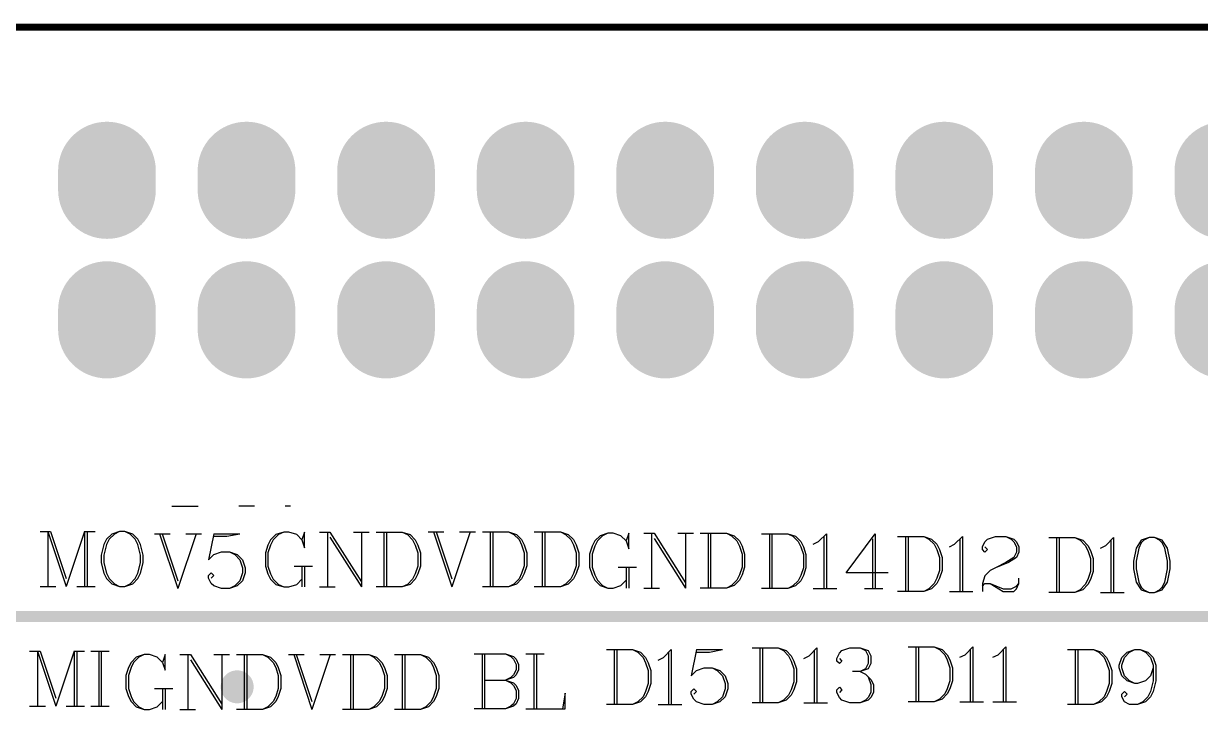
# Model space of a CAD drawing. Header units: millimetres. Extents: x 2086 to 2273, y 419 to 632.
# Drawn here: x 2224.78 to 2246.2, y 537.69 to 550.18 of the extents above; entities that cross this region are included whole.
import ezdxf

# ---------------------------------------------------------------- set-up
doc = ezdxf.new("R2010")
doc.units = ezdxf.units.MM
for name, color, linetype in [('BOTTOMOVERLAY', 54, 'Continuous'), ('KEEPOUTLAYER', 6, 'Continuous'), ('MULTILAYER', 9, 'Continuous'), ('TOPOVERLAY', 2, 'Continuous'), ('ViaHoleLayer', 16, 'Continuous')]:
    doc.layers.add(name, color=color, linetype=linetype)

# ---------------------------------------------------------------- blocks, each defined once
blk = doc.blocks.new('IDE34VR_1')
at = {"layer": 'MULTILAYER', "const_width": 1.778}
for points in [[(15.240003, 2.717), (15.240003, 2.363)], [(17.780003, 2.716997), (17.780003, 2.362998)], [(20.32, 2.717), (20.32, 2.363)], [(22.860005, 2.717), (22.860005, 2.363)], [(25.4, 2.717), (25.4, 2.363)], [(27.940003, 2.716997), (27.940003, 2.362998)], [(30.480003, 2.716997), (30.480003, 2.362998)], [(33.020003, 2.717), (33.020003, 2.363)], [(35.560005, 2.716997), (35.560005, 2.362998)], [(15.240003, 0.176997), (15.240003, -0.177002)], [(17.780003, 0.176997), (17.780003, -0.177002)], [(20.320003, 0.176997), (20.320003, -0.177002)], [(22.86, 0.177), (22.86, -0.177)], [(25.400005, 0.177), (25.400005, -0.177)], [(27.940003, 0.176997), (27.940003, -0.177002)], [(30.480003, 0.176997), (30.480003, -0.177002)], [(33.020003, 0.176997), (33.020003, -0.177002)], [(35.56, 0.177), (35.56, -0.177)]]:
    blk.add_lwpolyline(points, dxfattribs=at)
at = {"layer": 'MULTILAYER', "const_width": 0.889}
for points in [[(14.795503, 2.717, 1), (15.684503, 2.717, 1)], [(17.335503, 2.716997, 1), (18.224503, 2.716997, 1)], [(19.8755, 2.717, 1), (20.7645, 2.717, 1)], [(22.415505, 2.717, 1), (23.304505, 2.717, 1)], [(24.9555, 2.717, 1), (25.8445, 2.717, 1)], [(27.495503, 2.716997, 1), (28.384503, 2.716997, 1)], [(30.035503, 2.716997, 1), (30.924503, 2.716997, 1)], [(32.575503, 2.717, 1), (33.464503, 2.717, 1)], [(35.115505, 2.716997, 1), (36.004505, 2.716997, 1)], [(14.795503, 2.363, 1), (15.684503, 2.363, 1)], [(17.335503, 2.362998, 1), (18.224503, 2.362998, 1)], [(19.8755, 2.363, 1), (20.7645, 2.363, 1)], [(22.415505, 2.363, 1), (23.304505, 2.363, 1)], [(24.9555, 2.363, 1), (25.8445, 2.363, 1)], [(27.495503, 2.362998, 1), (28.384503, 2.362998, 1)], [(30.035503, 2.362998, 1), (30.924503, 2.362998, 1)], [(32.575503, 2.363, 1), (33.464503, 2.363, 1)], [(35.115505, 2.362998, 1), (36.004505, 2.362998, 1)], [(14.795503, 0.176997, 1), (15.684503, 0.176997, 1)], [(17.335503, 0.176997, 1), (18.224503, 0.176997, 1)], [(19.875503, 0.176997, 1), (20.764503, 0.176997, 1)], [(22.4155, 0.177, 1), (23.3045, 0.177, 1)], [(24.955505, 0.177, 1), (25.844505, 0.177, 1)], [(27.495503, 0.176997, 1), (28.384503, 0.176997, 1)], [(30.035503, 0.176997, 1), (30.924503, 0.176997, 1)], [(32.575503, 0.176997, 1), (33.464503, 0.176997, 1)], [(35.1155, 0.177, 1), (36.0045, 0.177, 1)], [(14.795503, -0.177002, 1), (15.684503, -0.177002, 1)], [(17.335503, -0.177002, 1), (18.224503, -0.177002, 1)], [(19.875503, -0.177002, 1), (20.764503, -0.177002, 1)], [(22.4155, -0.177, 1), (23.3045, -0.177, 1)], [(24.955505, -0.177, 1), (25.844505, -0.177, 1)], [(27.495503, -0.177002, 1), (28.384503, -0.177002, 1)], [(30.035503, -0.177002, 1), (30.924503, -0.177002, 1)], [(32.575503, -0.177002, 1), (33.464503, -0.177002, 1)], [(35.1155, -0.177, 1), (36.0045, -0.177, 1)]]:
    blk.add_lwpolyline(points, format="xyb", close=True, dxfattribs=at)

msp = doc.modelspace()

# ---------------------------------------------------------------- linework, layer by layer
at = {"layer": 'BOTTOMOVERLAY'}
for p, q in [((2225.0794, 540.933), (2225.2698, 540.933)), ((2225.2222, 540.933), (2225.2222, 539.9332)), ((2225.2222, 540.933), (2225.5555, 539.9332)), ((2225.2698, 540.933), (2225.5555, 540.076)), ((2225.8887, 540.933), (2225.5555, 539.9332)), ((2225.8887, 540.933), (2225.8887, 539.9332)), ((2225.8887, 540.933), (2226.0792, 540.933)), ((2225.9363, 540.933), (2225.9363, 539.9332)), ((2226.3839, 540.8853), (2226.2887, 540.7901)), ((2226.4315, 540.8853), (2226.3363, 540.7901)), ((2226.5267, 540.933), (2226.3839, 540.8853)), ((2226.5267, 540.933), (2226.4315, 540.8853)), ((2226.6219, 540.933), (2226.5267, 540.933)), ((2226.7647, 540.8853), (2226.6219, 540.933)), ((2226.7171, 540.8853), (2226.6219, 540.933)), ((2226.8123, 540.7901), (2226.7171, 540.8853)), ((2226.86, 540.7901), (2226.7647, 540.8853)), ((2227.1594, 540.893), (2227.445, 540.893)), ((2227.2546, 540.893), (2227.5879, 539.8932)), ((2227.3022, 540.893), (2227.5879, 540.036)), ((2227.9211, 540.893), (2227.5879, 539.8932)), ((2227.7307, 540.893), (2228.0163, 540.893)), ((2228.2401, 540.893), (2228.1449, 540.4169)), ((2228.2401, 540.893), (2228.7162, 540.893)), ((2228.4782, 540.8453), (2228.7162, 540.893)), ((2229.3698, 540.8753), (2229.2746, 540.7801)), ((2229.4174, 540.8753), (2229.3222, 540.7801)), ((2229.5127, 540.923), (2229.3698, 540.8753)), ((2229.5127, 540.923), (2229.4174, 540.8753)), ((2229.6079, 540.923), (2229.5127, 540.923)), ((2229.7507, 540.8753), (2229.6079, 540.923)), ((2229.8459, 540.7801), (2229.7507, 540.8753)), ((2229.8935, 540.923), (2229.8459, 540.7801)), ((2229.8935, 540.6373), (2229.8935, 540.923)), ((2230.1649, 540.923), (2230.3553, 540.923)), ((2230.3077, 540.923), (2230.3077, 539.9232)), ((2230.3553, 540.923), (2230.9266, 540.0184)), ((2230.7838, 540.923), (2231.0695, 540.923)), ((2230.9266, 540.923), (2230.9266, 539.9232)), ((2231.1932, 540.923), (2231.6693, 540.923)), ((2231.3361, 540.923), (2231.3361, 539.9232)), ((2231.3837, 540.923), (2231.3837, 539.9232)), ((2231.6693, 540.923), (2231.8122, 540.8753)), ((2231.6693, 540.923), (2231.7646, 540.8753)), ((2231.7646, 540.8753), (2231.8598, 540.7801)), ((2231.8122, 540.8753), (2231.9074, 540.7801)), ((2232.1442, 540.9274), (2232.4299, 540.9274)), ((2232.2394, 540.9274), (2232.5727, 539.9277)), ((2232.2871, 540.9274), (2232.5727, 540.0705)), ((2232.906, 540.9274), (2232.5727, 539.9277)), ((2232.7155, 540.9274), (2233.0012, 540.9274)), ((2233.1297, 540.9274), (2233.6058, 540.9274)), ((2233.2726, 540.9274), (2233.2726, 539.9277)), ((2233.3202, 540.9274), (2233.3202, 539.9277)), ((2233.6058, 540.9274), (2233.7486, 540.8798)), ((2233.6058, 540.9274), (2233.701, 540.8798)), ((2233.701, 540.8798), (2233.7963, 540.7846)), ((2233.7486, 540.8798), (2233.8439, 540.7846)), ((2234.0724, 540.9274), (2234.5485, 540.9274)), ((2234.2152, 540.9274), (2234.2152, 539.9277)), ((2234.2628, 540.9274), (2234.2628, 539.9277)), ((2234.5485, 540.9274), (2234.6913, 540.8798)), ((2234.5485, 540.9274), (2234.6437, 540.8798)), ((2234.6437, 540.8798), (2234.7389, 540.7846)), ((2234.6913, 540.8798), (2234.7865, 540.7846)), ((2235.2698, 540.8553), (2235.1746, 540.7601)), ((2235.3174, 540.8553), (2235.2222, 540.7601)), ((2235.4127, 540.903), (2235.2698, 540.8553)), ((2235.4127, 540.903), (2235.3174, 540.8553)), ((2235.5079, 540.903), (2235.4127, 540.903)), ((2235.6507, 540.8553), (2235.5079, 540.903)), ((2235.7459, 540.7601), (2235.6507, 540.8553)), ((2235.7935, 540.903), (2235.7459, 540.7601)), ((2235.7935, 540.6173), (2235.7935, 540.903)), ((2236.0649, 540.903), (2236.2553, 540.903)), ((2236.2077, 540.903), (2236.2077, 539.9032)), ((2236.2553, 540.903), (2236.8266, 539.9984)), ((2236.6838, 540.903), (2236.9695, 540.903)), ((2236.8266, 540.903), (2236.8266, 539.9032)), ((2237.0932, 540.903), (2237.5693, 540.903)), ((2237.2361, 540.903), (2237.2361, 539.9032)), ((2237.2837, 540.903), (2237.2837, 539.9032)), ((2237.5693, 540.903), (2237.7122, 540.8553)), ((2237.5693, 540.903), (2237.6646, 540.8553)), ((2237.6646, 540.8553), (2237.7598, 540.7601)), ((2237.7122, 540.8553), (2237.8074, 540.7601)), ((2238.2094, 540.893), (2238.6855, 540.893)), ((2238.3522, 540.893), (2238.3522, 539.8932)), ((2238.3998, 540.893), (2238.3998, 539.8932)), ((2238.6855, 540.893), (2238.8283, 540.8453)), ((2238.6855, 540.893), (2238.7807, 540.8453)), ((2239.2473, 540.7501), (2239.3901, 540.893)), ((2239.3901, 540.893), (2239.3901, 539.8932)), ((2239.7519, 540.1788), (2240.2756, 540.893)), ((2240.2756, 540.893), (2240.2756, 539.8932)), ((2226.241, 540.6949), (2226.1934, 540.5045)), ((2226.2887, 540.7901), (2226.241, 540.6949)), ((2226.2887, 540.6949), (2226.241, 540.5045)), ((2226.3363, 540.7901), (2226.2887, 540.6949)), ((2226.86, 540.6949), (2226.8123, 540.7901)), ((2226.9076, 540.6949), (2226.86, 540.7901)), ((2226.9076, 540.5045), (2226.86, 540.6949)), ((2226.9552, 540.5045), (2226.9076, 540.6949)), ((2228.2401, 540.8453), (2228.4782, 540.8453)), ((2229.227, 540.6849), (2229.1794, 540.5421)), ((2229.2746, 540.7801), (2229.227, 540.6849)), ((2229.2746, 540.6849), (2229.227, 540.5421)), ((2229.3222, 540.7801), (2229.2746, 540.6849)), ((2229.8459, 540.7801), (2229.8935, 540.6373)), ((2230.3553, 540.8277), (2230.9266, 539.9232)), ((2231.8598, 540.7801), (2231.9074, 540.6849)), ((2231.9074, 540.7801), (2231.955, 540.6849)), ((2231.9074, 540.6849), (2231.955, 540.5421)), ((2231.955, 540.6849), (2232.0026, 540.5421)), ((2233.7963, 540.7846), (2233.8439, 540.6894)), ((2233.8439, 540.7846), (2233.8915, 540.6894)), ((2233.8439, 540.6894), (2233.8915, 540.5466)), ((2233.8915, 540.6894), (2233.9391, 540.5466)), ((2234.7389, 540.7846), (2234.7865, 540.6894)), ((2234.7865, 540.7846), (2234.8341, 540.6894)), ((2234.7865, 540.6894), (2234.8341, 540.5466)), ((2234.8341, 540.6894), (2234.8817, 540.5466)), ((2235.127, 540.6649), (2235.0794, 540.5221)), ((2235.1746, 540.7601), (2235.127, 540.6649)), ((2235.1746, 540.6649), (2235.127, 540.5221)), ((2235.2222, 540.7601), (2235.1746, 540.6649)), ((2235.7459, 540.7601), (2235.7935, 540.6173)), ((2236.2553, 540.8077), (2236.8266, 539.9032)), ((2237.7598, 540.7601), (2237.8074, 540.6649)), ((2237.8074, 540.7601), (2237.855, 540.6649)), ((2237.8074, 540.6649), (2237.855, 540.5221)), ((2237.855, 540.6649), (2237.9026, 540.5221)), ((2238.7807, 540.8453), (2238.8759, 540.7501)), ((2238.8283, 540.8453), (2238.9235, 540.7501)), ((2238.8759, 540.7501), (2238.9235, 540.6549)), ((2238.9235, 540.7501), (2238.9711, 540.6549)), ((2238.9235, 540.6549), (2238.9711, 540.5121)), ((2238.9711, 540.6549), (2239.0187, 540.5121)), ((2239.152, 540.7025), (2239.2473, 540.7501)), ((2239.3425, 540.8453), (2239.3425, 539.8932)), ((2240.228, 540.7977), (2240.228, 539.8932)), ((2240.6862, 540.8426), (2241.1623, 540.8426)), ((2240.829, 540.8426), (2240.829, 539.8428)), ((2240.8766, 540.8426), (2240.8766, 539.8428)), ((2241.1623, 540.8426), (2241.3051, 540.7949)), ((2241.1623, 540.8426), (2241.2575, 540.7949)), ((2241.2575, 540.7949), (2241.3527, 540.6997)), ((2241.3051, 540.7949), (2241.4003, 540.6997)), ((2241.3527, 540.6997), (2241.4003, 540.6045)), ((2241.4003, 540.6997), (2241.4479, 540.6045)), ((2241.6289, 540.6521), (2241.7241, 540.6997)), ((2241.7241, 540.6997), (2241.8669, 540.8426)), ((2241.8193, 540.7949), (2241.8193, 539.8428)), ((2241.8669, 540.8426), (2241.8669, 539.8428)), ((2242.2287, 540.6521), (2242.2763, 540.7473)), ((2242.2287, 540.6045), (2242.2287, 540.6521)), ((2242.2763, 540.7473), (2242.3239, 540.7949)), ((2242.2763, 540.6521), (2242.3239, 540.6045)), ((2242.3239, 540.7949), (2242.4668, 540.8426)), ((2242.4668, 540.8426), (2242.6572, 540.8426)), ((2242.6572, 540.8426), (2242.8, 540.7949)), ((2242.6572, 540.8426), (2242.7524, 540.7949)), ((2242.7524, 540.7949), (2242.8, 540.7473)), ((2242.8, 540.7949), (2242.8476, 540.7473)), ((2242.8, 540.7473), (2242.8476, 540.6521)), ((2242.8476, 540.7473), (2242.8953, 540.6521)), ((2242.8476, 540.6521), (2242.8476, 540.5569)), ((2242.8953, 540.6521), (2242.8953, 540.5569)), ((2243.4362, 540.8226), (2243.9123, 540.8226)), ((2243.579, 540.8226), (2243.579, 539.8228)), ((2243.6266, 540.8226), (2243.6266, 539.8228)), ((2243.9123, 540.8226), (2244.0551, 540.7749)), ((2243.9123, 540.8226), (2244.0075, 540.7749)), ((2244.0075, 540.7749), (2244.1027, 540.6797)), ((2244.0551, 540.7749), (2244.1503, 540.6797)), ((2244.1027, 540.6797), (2244.1503, 540.5845)), ((2244.1503, 540.6797), (2244.1979, 540.5845)), ((2244.3789, 540.6321), (2244.4741, 540.6797)), ((2244.4741, 540.6797), (2244.6169, 540.8226)), ((2244.5693, 540.7749), (2244.5693, 539.8228)), ((2244.6169, 540.8226), (2244.6169, 539.8228)), ((2245.1216, 540.7749), (2245.0263, 540.6321)), ((2245.1216, 540.7273), (2245.0739, 540.6321)), ((2245.2644, 540.8226), (2245.1216, 540.7749)), ((2245.1692, 540.7749), (2245.1216, 540.7273)), ((2245.2644, 540.8226), (2245.1692, 540.7749)), ((2245.3596, 540.8226), (2245.2644, 540.8226)), ((2245.5024, 540.7749), (2245.3596, 540.8226)), ((2245.4548, 540.7749), (2245.3596, 540.8226)), ((2245.5024, 540.7273), (2245.4548, 540.7749)), ((2245.5976, 540.6321), (2245.5024, 540.7749)), ((2245.55, 540.6321), (2245.5024, 540.7273)), ((2226.1934, 540.5045), (2226.1934, 540.3616)), ((2226.241, 540.5045), (2226.241, 540.3616)), ((2226.9076, 540.3616), (2226.9076, 540.5045)), ((2226.9552, 540.3616), (2226.9552, 540.5045)), ((2228.1449, 540.4169), (2228.2401, 540.5121)), ((2228.2401, 540.5121), (2228.3829, 540.5597)), ((2228.3829, 540.5597), (2228.5258, 540.5597)), ((2228.5258, 540.5597), (2228.6686, 540.5121)), ((2228.5258, 540.5597), (2228.621, 540.5121)), ((2228.621, 540.5121), (2228.7162, 540.4169)), ((2228.6686, 540.5121), (2228.7638, 540.4169)), ((2229.1794, 540.5421), (2229.1794, 540.304)), ((2229.227, 540.5421), (2229.227, 540.304)), ((2231.955, 540.5421), (2231.955, 540.304)), ((2232.0026, 540.5421), (2232.0026, 540.304)), ((2233.8915, 540.5466), (2233.8915, 540.3085)), ((2233.9391, 540.5466), (2233.9391, 540.3085)), ((2234.8341, 540.5466), (2234.8341, 540.3085)), ((2234.8817, 540.5466), (2234.8817, 540.3085)), ((2235.0794, 540.5221), (2235.0794, 540.284)), ((2235.127, 540.5221), (2235.127, 540.284)), ((2237.855, 540.5221), (2237.855, 540.284)), ((2237.9026, 540.5221), (2237.9026, 540.284)), ((2238.9711, 540.5121), (2238.9711, 540.274)), ((2239.0187, 540.5121), (2239.0187, 540.274)), ((2241.4003, 540.6045), (2241.4479, 540.4617)), ((2241.4479, 540.6045), (2241.4956, 540.4617)), ((2241.4479, 540.4617), (2241.4479, 540.2236)), ((2241.4956, 540.4617), (2241.4956, 540.2236)), ((2242.2763, 540.5569), (2242.2287, 540.6045)), ((2242.3239, 540.6045), (2242.2763, 540.5569)), ((2242.8, 540.4617), (2242.6572, 540.3665)), ((2242.8476, 540.4617), (2242.7048, 540.3665)), ((2242.8476, 540.5569), (2242.8, 540.4617)), ((2242.8953, 540.5569), (2242.8476, 540.4617)), ((2244.1503, 540.5845), (2244.1979, 540.4417)), ((2244.1979, 540.5845), (2244.2456, 540.4417)), ((2244.1979, 540.4417), (2244.1979, 540.2036)), ((2244.2456, 540.4417), (2244.2456, 540.2036)), ((2245.0263, 540.6321), (2244.9787, 540.3941)), ((2245.0739, 540.6321), (2245.0263, 540.3941)), ((2245.5976, 540.3941), (2245.55, 540.6321)), ((2245.6453, 540.3941), (2245.5976, 540.6321)), ((2226.1934, 540.3616), (2226.241, 540.1712)), ((2226.241, 540.3616), (2226.2887, 540.1712)), ((2226.86, 540.1712), (2226.9076, 540.3616)), ((2226.9076, 540.1712), (2226.9552, 540.3616)), ((2228.7162, 540.4169), (2228.7638, 540.274)), ((2228.7638, 540.4169), (2228.8114, 540.274)), ((2228.7638, 540.274), (2228.7638, 540.1788)), ((2228.8114, 540.274), (2228.8114, 540.1788)), ((2229.1794, 540.304), (2229.227, 540.1612)), ((2229.227, 540.304), (2229.2746, 540.1612)), ((2229.7031, 540.304), (2230.0363, 540.304)), ((2229.8459, 540.304), (2229.8459, 539.9232)), ((2229.8935, 540.304), (2229.8935, 539.9232)), ((2231.955, 540.304), (2231.9074, 540.1612)), ((2232.0026, 540.304), (2231.955, 540.1612)), ((2233.8915, 540.3085), (2233.8439, 540.1657)), ((2233.9391, 540.3085), (2233.8915, 540.1657)), ((2234.8341, 540.3085), (2234.7865, 540.1657)), ((2234.8817, 540.3085), (2234.8341, 540.1657)), ((2235.0794, 540.284), (2235.127, 540.1412)), ((2235.127, 540.284), (2235.1746, 540.1412)), ((2235.6031, 540.284), (2235.9363, 540.284)), ((2235.7459, 540.284), (2235.7459, 539.9032)), ((2235.7935, 540.284), (2235.7935, 539.9032)), ((2237.855, 540.284), (2237.8074, 540.1412)), ((2237.9026, 540.284), (2237.855, 540.1412)), ((2238.9711, 540.274), (2238.9235, 540.1312)), ((2239.0187, 540.274), (2238.9711, 540.1312)), ((2241.4479, 540.2236), (2241.4003, 540.0808)), ((2241.4956, 540.2236), (2241.4479, 540.0808)), ((2242.3716, 540.2236), (2242.2763, 540.1284)), ((2242.4668, 540.2713), (2242.3716, 540.2236)), ((2242.7048, 540.3665), (2242.4668, 540.2713)), ((2242.6572, 540.3665), (2242.4668, 540.2713)), ((2244.9787, 540.3941), (2244.9787, 540.2513)), ((2244.9787, 540.2513), (2245.0263, 540.0132)), ((2245.0263, 540.3941), (2245.0263, 540.2513)), ((2245.0263, 540.2513), (2245.0739, 540.0132)), ((2245.55, 540.0132), (2245.5976, 540.2513)), ((2245.5976, 540.2513), (2245.5976, 540.3941)), ((2245.5976, 540.0132), (2245.6453, 540.2513)), ((2245.6453, 540.2513), (2245.6453, 540.3941)), ((2226.241, 540.1712), (2226.2887, 540.076)), ((2226.2887, 540.1712), (2226.3363, 540.076)), ((2226.2887, 540.076), (2226.3839, 539.9808)), ((2226.3363, 540.076), (2226.4315, 539.9808)), ((2226.7171, 539.9808), (2226.8123, 540.076)), ((2226.7647, 539.9808), (2226.86, 540.076)), ((2226.8123, 540.076), (2226.86, 540.1712)), ((2226.86, 540.076), (2226.9076, 540.1712)), ((2228.1449, 540.1312), (2228.1925, 540.1788)), ((2228.1449, 540.0836), (2228.1449, 540.1312)), ((2228.1925, 539.9884), (2228.1449, 540.0836)), ((2228.1925, 540.1788), (2228.2401, 540.1312)), ((2228.2401, 540.1312), (2228.1925, 540.0836)), ((2228.7162, 540.036), (2228.621, 539.9408)), ((2228.7638, 540.036), (2228.6686, 539.9408)), ((2228.7638, 540.1788), (2228.7162, 540.036)), ((2228.8114, 540.1788), (2228.7638, 540.036)), ((2229.227, 540.1612), (2229.2746, 540.066)), ((2229.2746, 540.1612), (2229.3222, 540.066)), ((2229.2746, 540.066), (2229.3698, 539.9708)), ((2229.3222, 540.066), (2229.4174, 539.9708)), ((2229.7507, 539.9708), (2229.8459, 540.066)), ((2231.8598, 540.066), (2231.7646, 539.9708)), ((2231.9074, 540.066), (2231.8122, 539.9708)), ((2231.9074, 540.1612), (2231.8598, 540.066)), ((2231.955, 540.1612), (2231.9074, 540.066)), ((2233.7963, 540.0705), (2233.701, 539.9753)), ((2233.8439, 540.0705), (2233.7486, 539.9753)), ((2233.8439, 540.1657), (2233.7963, 540.0705)), ((2233.8915, 540.1657), (2233.8439, 540.0705)), ((2234.7389, 540.0705), (2234.6437, 539.9753)), ((2234.7865, 540.0705), (2234.6913, 539.9753)), ((2234.7865, 540.1657), (2234.7389, 540.0705)), ((2234.8341, 540.1657), (2234.7865, 540.0705)), ((2235.127, 540.1412), (2235.1746, 540.046)), ((2235.1746, 540.1412), (2235.2222, 540.046)), ((2235.1746, 540.046), (2235.2698, 539.9508)), ((2235.2222, 540.046), (2235.3174, 539.9508)), ((2235.6507, 539.9508), (2235.7459, 540.046)), ((2237.7598, 540.046), (2237.6646, 539.9508)), ((2237.8074, 540.046), (2237.7122, 539.9508)), ((2237.8074, 540.1412), (2237.7598, 540.046)), ((2237.855, 540.1412), (2237.8074, 540.046)), ((2238.8759, 540.036), (2238.7807, 539.9408)), ((2238.9235, 540.036), (2238.8283, 539.9408)), ((2238.9235, 540.1312), (2238.8759, 540.036)), ((2238.9711, 540.1312), (2238.9235, 540.036)), ((2240.5137, 540.1788), (2239.7519, 540.1788)), ((2241.4003, 540.0808), (2241.3527, 539.9856)), ((2241.4479, 540.0808), (2241.4003, 539.9856)), ((2242.2763, 540.1284), (2242.2287, 539.9856)), ((2242.8953, 539.9856), (2242.8953, 540.0808)), ((2244.1503, 540.0608), (2244.1027, 539.9656)), ((2244.1979, 540.2036), (2244.1503, 540.0608)), ((2244.1979, 540.0608), (2244.1503, 539.9656)), ((2244.2456, 540.2036), (2244.1979, 540.0608)), ((2245.0263, 540.0132), (2245.1216, 539.8704)), ((2245.0739, 540.0132), (2245.1216, 539.918)), ((2245.5024, 539.8704), (2245.5976, 540.0132)), ((2245.5024, 539.918), (2245.55, 540.0132)), ((2225.0794, 539.9332), (2225.365, 539.9332)), ((2225.7459, 539.9332), (2226.0792, 539.9332)), ((2226.3839, 539.9808), (2226.5267, 539.9332)), ((2226.4315, 539.9808), (2226.5267, 539.9332)), ((2226.5267, 539.9332), (2226.6219, 539.9332)), ((2226.6219, 539.9332), (2226.7647, 539.9808)), ((2226.6219, 539.9332), (2226.7171, 539.9808)), ((2228.2401, 539.9408), (2228.1925, 539.9884)), ((2228.3829, 539.8932), (2228.2401, 539.9408)), ((2228.5258, 539.8932), (2228.3829, 539.8932)), ((2228.6686, 539.9408), (2228.5258, 539.8932)), ((2228.621, 539.9408), (2228.5258, 539.8932)), ((2229.3698, 539.9708), (2229.5127, 539.9232)), ((2229.4174, 539.9708), (2229.5127, 539.9232)), ((2229.5127, 539.9232), (2229.6079, 539.9232)), ((2229.6079, 539.9232), (2229.7507, 539.9708)), ((2230.1649, 539.9232), (2230.4505, 539.9232)), ((2231.6693, 539.9232), (2231.1932, 539.9232)), ((2231.8122, 539.9708), (2231.6693, 539.9232)), ((2231.7646, 539.9708), (2231.6693, 539.9232)), ((2233.6058, 539.9277), (2233.1297, 539.9277)), ((2233.7486, 539.9753), (2233.6058, 539.9277)), ((2233.701, 539.9753), (2233.6058, 539.9277)), ((2234.5485, 539.9277), (2234.0724, 539.9277)), ((2234.6913, 539.9753), (2234.5485, 539.9277)), ((2234.6437, 539.9753), (2234.5485, 539.9277)), ((2235.2698, 539.9508), (2235.4127, 539.9032)), ((2235.3174, 539.9508), (2235.4127, 539.9032)), ((2235.4127, 539.9032), (2235.5079, 539.9032)), ((2235.5079, 539.9032), (2235.6507, 539.9508)), ((2236.0649, 539.9032), (2236.3505, 539.9032)), ((2237.5693, 539.9032), (2237.0932, 539.9032)), ((2237.7122, 539.9508), (2237.5693, 539.9032)), ((2237.6646, 539.9508), (2237.5693, 539.9032)), ((2238.6855, 539.8932), (2238.2094, 539.8932)), ((2238.8283, 539.9408), (2238.6855, 539.8932)), ((2238.7807, 539.9408), (2238.6855, 539.8932)), ((2239.152, 539.8932), (2239.5805, 539.8932)), ((2240.0852, 539.8932), (2240.4184, 539.8932)), ((2241.1623, 539.8428), (2240.6862, 539.8428)), ((2241.3051, 539.8904), (2241.1623, 539.8428)), ((2241.2575, 539.8904), (2241.1623, 539.8428)), ((2241.3527, 539.9856), (2241.2575, 539.8904)), ((2241.4003, 539.9856), (2241.3051, 539.8904)), ((2241.6289, 539.8428), (2242.0573, 539.8428)), ((2242.2287, 539.9856), (2242.2287, 539.8428)), ((2242.2287, 539.938), (2242.2763, 539.9856)), ((2242.2763, 539.9856), (2242.3716, 539.9856)), ((2242.3716, 539.9856), (2242.6096, 539.8904)), ((2242.3716, 539.9856), (2242.6096, 539.8428)), ((2242.6096, 539.8904), (2242.7524, 539.8904)), ((2242.6096, 539.8428), (2242.8, 539.8428)), ((2242.7524, 539.8904), (2242.8476, 539.938)), ((2242.8, 539.8428), (2242.8476, 539.8904)), ((2242.8476, 539.938), (2242.8953, 539.9856)), ((2242.8476, 539.8904), (2242.8953, 539.9856)), ((2243.9123, 539.8228), (2243.4362, 539.8228)), ((2244.0551, 539.8704), (2243.9123, 539.8228)), ((2244.0075, 539.8704), (2243.9123, 539.8228)), ((2244.1027, 539.9656), (2244.0075, 539.8704)), ((2244.1503, 539.9656), (2244.0551, 539.8704)), ((2244.3789, 539.8228), (2244.8073, 539.8228)), ((2245.1216, 539.918), (2245.1692, 539.8704)), ((2245.1216, 539.8704), (2245.2644, 539.8228)), ((2245.1692, 539.8704), (2245.2644, 539.8228)), ((2245.2644, 539.8228), (2245.3596, 539.8228)), ((2245.3596, 539.8228), (2245.5024, 539.8704)), ((2245.3596, 539.8228), (2245.4548, 539.8704)), ((2245.4548, 539.8704), (2245.5024, 539.918)), ((2224.8894, 538.753), (2225.0798, 538.753)), ((2225.0322, 538.753), (2225.0322, 537.7532)), ((2225.0322, 538.753), (2225.3655, 537.7532)), ((2225.0798, 538.753), (2225.3655, 537.896)), ((2225.6987, 538.753), (2225.3655, 537.7532)), ((2225.6987, 538.753), (2225.6987, 537.7532)), ((2225.6987, 538.753), (2225.8892, 538.753)), ((2225.7463, 538.753), (2225.7463, 537.7532)), ((2226.0034, 538.753), (2226.3367, 538.753)), ((2226.1463, 538.753), (2226.1463, 537.7532)), ((2226.1939, 538.753), (2226.1939, 537.7532)), ((2235.3862, 538.7826), (2235.8623, 538.7826)), ((2235.529, 538.7826), (2235.529, 537.7828)), ((2235.5766, 538.7826), (2235.5766, 537.7828)), ((2235.8623, 538.7826), (2236.0051, 538.735)), ((2235.8623, 538.7826), (2235.9575, 538.735)), ((2235.9575, 538.735), (2236.0527, 538.6397)), ((2236.0051, 538.735), (2236.1003, 538.6397)), ((2236.4241, 538.6397), (2236.5669, 538.7826)), ((2236.5193, 538.735), (2236.5193, 537.7828)), ((2236.5669, 538.7826), (2236.5669, 537.7828)), ((2237.0239, 538.7826), (2236.9287, 538.3065)), ((2237.0239, 538.7826), (2237.5, 538.7826)), ((2237.0239, 538.735), (2237.262, 538.735)), ((2237.262, 538.735), (2237.5, 538.7826)), ((2238.0362, 538.8126), (2238.5123, 538.8126)), ((2238.179, 538.8126), (2238.179, 537.8128)), ((2238.2266, 538.8126), (2238.2266, 537.8128)), ((2238.5123, 538.8126), (2238.6551, 538.765)), ((2238.5123, 538.8126), (2238.6075, 538.765)), ((2238.6075, 538.765), (2238.7027, 538.6697)), ((2238.6551, 538.765), (2238.7503, 538.6697)), ((2239.0741, 538.6697), (2239.2169, 538.8126)), ((2239.1693, 538.765), (2239.1693, 537.8128)), ((2239.2169, 538.8126), (2239.2169, 537.8128)), ((2239.5787, 538.6221), (2239.6263, 538.7173)), ((2239.6263, 538.7173), (2239.6739, 538.765)), ((2239.6739, 538.765), (2239.8168, 538.8126)), ((2239.8168, 538.8126), (2240.0072, 538.8126)), ((2240.0072, 538.8126), (2240.15, 538.765)), ((2240.0072, 538.8126), (2240.1024, 538.765)), ((2240.1024, 538.765), (2240.15, 538.6697)), ((2240.15, 538.765), (2240.1976, 538.6697)), ((2240.8762, 538.8326), (2241.3523, 538.8326)), ((2241.019, 538.8326), (2241.019, 537.8328)), ((2241.0666, 538.8326), (2241.0666, 537.8328)), ((2241.3523, 538.8326), (2241.4951, 538.785)), ((2241.3523, 538.8326), (2241.4475, 538.785)), ((2241.4475, 538.785), (2241.5427, 538.6897)), ((2241.4951, 538.785), (2241.5903, 538.6897)), ((2241.9141, 538.6897), (2242.0569, 538.8326)), ((2242.0093, 538.785), (2242.0093, 537.8328)), ((2242.0569, 538.8326), (2242.0569, 537.8328)), ((2242.5139, 538.6897), (2242.6568, 538.8326)), ((2242.6092, 538.785), (2242.6092, 537.8328)), ((2242.6568, 538.8326), (2242.6568, 537.8328)), ((2243.7762, 538.7826), (2244.2523, 538.7826)), ((2243.919, 538.7826), (2243.919, 537.7828)), ((2243.9666, 538.7826), (2243.9666, 537.7828)), ((2244.2523, 538.7826), (2244.3951, 538.735)), ((2244.2523, 538.7826), (2244.3475, 538.735)), ((2244.3475, 538.735), (2244.4427, 538.6397)), ((2244.3951, 538.735), (2244.4903, 538.6397)), ((2244.7665, 538.6397), (2244.8617, 538.735)), ((2244.8141, 538.6397), (2244.9093, 538.735)), ((2244.8617, 538.735), (2245.0045, 538.7826)), ((2244.9093, 538.735), (2245.0045, 538.7826)), ((2245.0045, 538.7826), (2245.0997, 538.7826)), ((2245.0997, 538.7826), (2245.2426, 538.735)), ((2245.0997, 538.7826), (2245.1949, 538.735)), ((2245.1949, 538.735), (2245.2902, 538.6397)), ((2245.2426, 538.735), (2245.3378, 538.6397)), ((2226.7346, 538.5501), (2226.687, 538.4549)), ((2226.8298, 538.6453), (2226.7346, 538.5501)), ((2226.7822, 538.5501), (2226.7346, 538.4549)), ((2226.8774, 538.6453), (2226.7822, 538.5501)), ((2226.9727, 538.693), (2226.8298, 538.6453)), ((2226.9727, 538.693), (2226.8774, 538.6453)), ((2227.0679, 538.693), (2226.9727, 538.693)), ((2227.2107, 538.6453), (2227.0679, 538.693)), ((2227.3059, 538.5501), (2227.2107, 538.6453)), ((2227.3535, 538.693), (2227.3059, 538.5501)), ((2227.3059, 538.5501), (2227.3535, 538.4073)), ((2227.3535, 538.4073), (2227.3535, 538.693)), ((2227.6249, 538.693), (2227.8153, 538.693)), ((2227.7677, 538.693), (2227.7677, 537.6932)), ((2227.8153, 538.693), (2228.3866, 537.7884)), ((2227.8153, 538.5977), (2228.3866, 537.6932)), ((2228.2438, 538.693), (2228.5295, 538.693)), ((2228.3866, 538.693), (2228.3866, 537.6932)), ((2228.6532, 538.693), (2229.1293, 538.693)), ((2228.7961, 538.693), (2228.7961, 537.6932)), ((2228.8437, 538.693), (2228.8437, 537.6932)), ((2229.1293, 538.693), (2229.2722, 538.6453)), ((2229.1293, 538.693), (2229.2246, 538.6453)), ((2229.2246, 538.6453), (2229.3198, 538.5501)), ((2229.2722, 538.6453), (2229.3674, 538.5501)), ((2229.3198, 538.5501), (2229.3674, 538.4549)), ((2229.3674, 538.5501), (2229.415, 538.4549)), ((2229.5994, 538.693), (2229.885, 538.693)), ((2229.6946, 538.693), (2230.0279, 537.6932)), ((2229.7422, 538.693), (2230.0279, 537.836)), ((2230.3611, 538.693), (2230.0279, 537.6932)), ((2230.1707, 538.693), (2230.4563, 538.693)), ((2230.5849, 538.693), (2231.061, 538.693)), ((2230.7277, 538.693), (2230.7277, 537.6932)), ((2230.7753, 538.693), (2230.7753, 537.6932)), ((2231.061, 538.693), (2231.2038, 538.6453)), ((2231.061, 538.693), (2231.1562, 538.6453)), ((2231.1562, 538.6453), (2231.2514, 538.5501)), ((2231.2038, 538.6453), (2231.299, 538.5501)), ((2231.2514, 538.5501), (2231.299, 538.4549)), ((2231.299, 538.5501), (2231.3466, 538.4549)), ((2231.5275, 538.693), (2232.0036, 538.693)), ((2231.6704, 538.693), (2231.6704, 537.6932)), ((2231.718, 538.693), (2231.718, 537.6932)), ((2232.0036, 538.693), (2232.1465, 538.6453)), ((2232.0036, 538.693), (2232.0989, 538.6453)), ((2232.0989, 538.6453), (2232.1941, 538.5501)), ((2232.1465, 538.6453), (2232.2417, 538.5501)), ((2232.1941, 538.5501), (2232.2417, 538.4549)), ((2232.2417, 538.5501), (2232.2893, 538.4549)), ((2232.9794, 538.703), (2233.5507, 538.703)), ((2233.1222, 538.703), (2233.1222, 537.7032)), ((2233.1698, 538.703), (2233.1698, 537.7032)), ((2233.5507, 538.703), (2233.6935, 538.6553)), ((2233.5507, 538.703), (2233.6459, 538.6553)), ((2233.6459, 538.6553), (2233.6935, 538.6077)), ((2233.6935, 538.6553), (2233.7411, 538.6077)), ((2233.6935, 538.6077), (2233.7411, 538.5125)), ((2233.7411, 538.6077), (2233.7887, 538.5125)), ((2233.7411, 538.5125), (2233.7411, 538.4173)), ((2233.7887, 538.5125), (2233.7887, 538.4173)), ((2233.922, 538.703), (2234.2553, 538.703)), ((2234.0649, 538.703), (2234.0649, 537.7032)), ((2234.1125, 538.703), (2234.1125, 537.7032)), ((2236.0527, 538.6397), (2236.1003, 538.5445)), ((2236.1003, 538.6397), (2236.1479, 538.5445)), ((2236.1003, 538.5445), (2236.1479, 538.4017)), ((2236.1479, 538.5445), (2236.1956, 538.4017)), ((2236.3289, 538.5921), (2236.4241, 538.6397)), ((2238.7027, 538.6697), (2238.7503, 538.5745)), ((2238.7503, 538.6697), (2238.7979, 538.5745)), ((2238.7503, 538.5745), (2238.7979, 538.4317)), ((2238.7979, 538.5745), (2238.8456, 538.4317)), ((2238.9789, 538.6221), (2239.0741, 538.6697)), ((2239.5787, 538.5745), (2239.5787, 538.6221)), ((2239.6263, 538.5269), (2239.5787, 538.5745)), ((2239.6263, 538.6221), (2239.6739, 538.5745)), ((2239.6739, 538.5745), (2239.6263, 538.5269)), ((2240.15, 538.5269), (2240.1024, 538.4317)), ((2240.15, 538.6697), (2240.15, 538.5269)), ((2240.1976, 538.5269), (2240.15, 538.4317)), ((2240.1976, 538.6697), (2240.1976, 538.5269)), ((2241.5427, 538.6897), (2241.5903, 538.5945)), ((2241.5903, 538.6897), (2241.6379, 538.5945)), ((2241.5903, 538.5945), (2241.6379, 538.4517)), ((2241.6379, 538.5945), (2241.6856, 538.4517)), ((2241.8189, 538.6421), (2241.9141, 538.6897)), ((2242.4187, 538.6421), (2242.5139, 538.6897)), ((2244.4427, 538.6397), (2244.4903, 538.5445)), ((2244.4903, 538.6397), (2244.5379, 538.5445)), ((2244.4903, 538.5445), (2244.5379, 538.4017)), ((2244.5379, 538.5445), (2244.5856, 538.4017)), ((2244.7189, 538.4969), (2244.7665, 538.6397)), ((2244.7665, 538.4969), (2244.8141, 538.6397)), ((2245.2902, 538.6397), (2245.3378, 538.4969)), ((2245.3378, 538.6397), (2245.3854, 538.4969)), ((2226.687, 538.4549), (2226.6394, 538.3121)), ((2226.6394, 538.3121), (2226.6394, 538.074)), ((2226.7346, 538.4549), (2226.687, 538.3121)), ((2226.687, 538.3121), (2226.687, 538.074)), ((2229.3674, 538.4549), (2229.415, 538.3121)), ((2229.415, 538.4549), (2229.4626, 538.3121)), ((2229.415, 538.3121), (2229.415, 538.074)), ((2229.4626, 538.3121), (2229.4626, 538.074)), ((2231.299, 538.4549), (2231.3466, 538.3121)), ((2231.3466, 538.4549), (2231.3942, 538.3121)), ((2231.3466, 538.3121), (2231.3466, 538.074)), ((2231.3942, 538.3121), (2231.3942, 538.074)), ((2232.2417, 538.4549), (2232.2893, 538.3121)), ((2232.2893, 538.4549), (2232.3369, 538.3121)), ((2232.2893, 538.3121), (2232.2893, 538.074)), ((2232.3369, 538.3121), (2232.3369, 538.074)), ((2233.6935, 538.3221), (2233.6459, 538.2745)), ((2233.7411, 538.4173), (2233.6935, 538.3221)), ((2233.7411, 538.3221), (2233.6935, 538.2745)), ((2233.7887, 538.4173), (2233.7411, 538.3221)), ((2236.1479, 538.4017), (2236.1479, 538.1636)), ((2236.1956, 538.4017), (2236.1956, 538.1636)), ((2236.9287, 538.3065), (2237.0239, 538.4017)), ((2237.0239, 538.4017), (2237.1668, 538.4493)), ((2237.1668, 538.4493), (2237.3096, 538.4493)), ((2237.3096, 538.4493), (2237.4524, 538.4017)), ((2237.3096, 538.4493), (2237.4048, 538.4017)), ((2237.4048, 538.4017), (2237.5, 538.3065)), ((2237.4524, 538.4017), (2237.5476, 538.3065)), ((2237.5, 538.3065), (2237.5476, 538.1636)), ((2237.5476, 538.3065), (2237.5953, 538.1636)), ((2238.7979, 538.4317), (2238.7979, 538.1936)), ((2238.8456, 538.4317), (2238.8456, 538.1936)), ((2240.0072, 538.3841), (2239.8644, 538.3841)), ((2240.15, 538.4317), (2240.0072, 538.3841)), ((2240.1024, 538.4317), (2240.0072, 538.3841)), ((2240.0072, 538.3841), (2240.1024, 538.3365)), ((2240.1024, 538.3365), (2240.1976, 538.2413)), ((2240.15, 538.2889), (2240.1976, 538.146)), ((2241.6379, 538.4517), (2241.6379, 538.2136)), ((2241.6856, 538.4517), (2241.6856, 538.2136)), ((2244.5379, 538.4017), (2244.5379, 538.1636)), ((2244.5856, 538.4017), (2244.5856, 538.1636)), ((2244.7189, 538.4493), (2244.7189, 538.4969)), ((2244.7665, 538.3065), (2244.7189, 538.4493)), ((2244.7665, 538.4493), (2244.7665, 538.4969)), ((2244.8141, 538.3065), (2244.7665, 538.4493)), ((2244.8617, 538.2113), (2244.7665, 538.3065)), ((2244.9093, 538.2113), (2244.8141, 538.3065)), ((2245.2902, 538.3065), (2245.1949, 538.2113)), ((2245.3378, 538.4493), (2245.2902, 538.3065)), ((2245.3378, 538.4969), (2245.3378, 538.2113)), ((2245.3854, 538.4969), (2245.3854, 538.2113)), ((2226.6394, 538.074), (2226.687, 537.9312)), ((2226.687, 538.074), (2226.7346, 537.9312)), ((2227.1631, 538.074), (2227.4963, 538.074)), ((2227.3059, 538.074), (2227.3059, 537.6932)), ((2227.3535, 538.074), (2227.3535, 537.6932)), ((2229.415, 538.074), (2229.3674, 537.9312)), ((2229.4626, 538.074), (2229.415, 537.9312)), ((2231.3466, 538.074), (2231.299, 537.9312)), ((2231.3942, 538.074), (2231.3466, 537.9312)), ((2232.2893, 538.074), (2232.2417, 537.9312)), ((2232.3369, 538.074), (2232.2893, 537.9312)), ((2233.1698, 538.2269), (2233.5507, 538.2269)), ((2233.6935, 538.2745), (2233.5507, 538.2269)), ((2233.6459, 538.2745), (2233.5507, 538.2269)), ((2233.5507, 538.2269), (2233.6935, 538.1793)), ((2233.5507, 538.2269), (2233.6459, 538.1793)), ((2233.6459, 538.1793), (2233.6935, 538.1316)), ((2233.6935, 538.1793), (2233.7411, 538.1316)), ((2233.6935, 538.1316), (2233.7411, 538.0364)), ((2233.7411, 538.1316), (2233.7887, 538.0364)), ((2236.1479, 538.1636), (2236.1003, 538.0208)), ((2236.1956, 538.1636), (2236.1479, 538.0208)), ((2237.5476, 538.1636), (2237.5476, 538.0684)), ((2237.5953, 538.1636), (2237.5953, 538.0684)), ((2238.7979, 538.1936), (2238.7503, 538.0508)), ((2238.8456, 538.1936), (2238.7979, 538.0508)), ((2239.5787, 538.0508), (2239.6263, 538.0984)), ((2239.6263, 538.0984), (2239.6739, 538.0508)), ((2240.1976, 538.2413), (2240.2453, 538.146)), ((2240.1976, 538.146), (2240.1976, 538.0032)), ((2240.2453, 538.146), (2240.2453, 538.0032)), ((2241.5903, 538.0708), (2241.5427, 537.9756)), ((2241.6379, 538.2136), (2241.5903, 538.0708)), ((2241.6379, 538.0708), (2241.5903, 537.9756)), ((2241.6856, 538.2136), (2241.6379, 538.0708)), ((2244.5379, 538.1636), (2244.4903, 538.0208)), ((2244.5856, 538.1636), (2244.5379, 538.0208)), ((2245.0045, 538.1636), (2244.8617, 538.2113)), ((2245.0045, 538.1636), (2244.9093, 538.2113)), ((2245.0521, 538.1636), (2245.0045, 538.1636)), ((2245.1949, 538.2113), (2245.0521, 538.1636)), ((2245.3378, 538.2113), (2245.2902, 538.0208)), ((2245.3854, 538.2113), (2245.3378, 538.0208)), ((2226.687, 537.9312), (2226.7346, 537.836)), ((2226.7346, 537.9312), (2226.7822, 537.836)), ((2229.3674, 537.9312), (2229.3198, 537.836)), ((2229.415, 537.9312), (2229.3674, 537.836)), ((2231.299, 537.9312), (2231.2514, 537.836)), ((2231.3466, 537.9312), (2231.299, 537.836)), ((2232.2417, 537.9312), (2232.1941, 537.836)), ((2232.2893, 537.9312), (2232.2417, 537.836)), ((2233.7411, 537.8936), (2233.6935, 537.7984)), ((2233.7411, 538.0364), (2233.7411, 537.8936)), ((2233.7887, 537.8936), (2233.7411, 537.7984)), ((2233.7887, 538.0364), (2233.7887, 537.8936)), ((2234.6362, 537.9888), (2234.5886, 537.7032)), ((2234.6362, 537.7032), (2234.6362, 537.9888)), ((2236.0527, 537.9256), (2235.9575, 537.8304)), ((2236.1003, 537.9256), (2236.0051, 537.8304)), ((2236.1003, 538.0208), (2236.0527, 537.9256)), ((2236.1479, 538.0208), (2236.1003, 537.9256)), ((2236.9287, 538.0208), (2236.9763, 538.0684)), ((2236.9287, 537.9732), (2236.9287, 538.0208)), ((2236.9763, 537.878), (2236.9287, 537.9732)), ((2236.9763, 538.0684), (2237.0239, 538.0208)), ((2237.0239, 538.0208), (2236.9763, 537.9732)), ((2237.0239, 537.8304), (2236.9763, 537.878)), ((2237.5, 537.9256), (2237.4048, 537.8304)), ((2237.5476, 537.9256), (2237.4524, 537.8304)), ((2237.5476, 538.0684), (2237.5, 537.9256)), ((2237.5953, 538.0684), (2237.5476, 537.9256)), ((2238.6551, 537.8604), (2238.5123, 537.8128)), ((2238.6075, 537.8604), (2238.5123, 537.8128)), ((2238.7027, 537.9556), (2238.6075, 537.8604)), ((2238.7503, 537.9556), (2238.6551, 537.8604)), ((2238.7503, 538.0508), (2238.7027, 537.9556)), ((2238.7979, 538.0508), (2238.7503, 537.9556)), ((2239.5787, 538.0032), (2239.5787, 538.0508)), ((2239.6263, 537.908), (2239.5787, 538.0032)), ((2239.6739, 538.0508), (2239.6263, 538.0032)), ((2239.6739, 537.8604), (2239.6263, 537.908)), ((2239.8168, 537.8128), (2239.6739, 537.8604)), ((2240.15, 537.8604), (2240.0072, 537.8128)), ((2240.1024, 537.8604), (2240.0072, 537.8128)), ((2240.15, 537.908), (2240.1024, 537.8604)), ((2240.1976, 538.0032), (2240.15, 537.908)), ((2240.1976, 537.908), (2240.15, 537.8604)), ((2240.2453, 538.0032), (2240.1976, 537.908)), ((2241.4951, 537.8804), (2241.3523, 537.8328)), ((2241.4475, 537.8804), (2241.3523, 537.8328)), ((2241.5427, 537.9756), (2241.4475, 537.8804)), ((2241.5903, 537.9756), (2241.4951, 537.8804)), ((2244.4427, 537.9256), (2244.3475, 537.8304)), ((2244.4903, 537.9256), (2244.3951, 537.8304)), ((2244.4903, 538.0208), (2244.4427, 537.9256)), ((2244.5379, 538.0208), (2244.4903, 537.9256)), ((2244.7665, 537.9732), (2244.8141, 538.0208)), ((2244.7665, 537.9256), (2244.7665, 537.9732)), ((2244.8141, 537.8304), (2244.7665, 537.9256)), ((2244.8141, 538.0208), (2244.8617, 537.9732)), ((2244.8617, 537.9732), (2244.8141, 537.9256)), ((2245.2426, 537.9256), (2245.1473, 537.8304)), ((2245.2902, 537.9256), (2245.1949, 537.8304)), ((2245.2902, 538.0208), (2245.2426, 537.9256)), ((2245.3378, 538.0208), (2245.2902, 537.9256)), ((2224.8894, 537.7532), (2225.175, 537.7532)), ((2225.5559, 537.7532), (2225.8892, 537.7532)), ((2226.0034, 537.7532), (2226.3367, 537.7532)), ((2226.7346, 537.836), (2226.8298, 537.7408)), ((2226.7822, 537.836), (2226.8774, 537.7408)), ((2226.8298, 537.7408), (2226.9727, 537.6932)), ((2226.8774, 537.7408), (2226.9727, 537.6932)), ((2226.9727, 537.6932), (2227.0679, 537.6932)), ((2227.0679, 537.6932), (2227.2107, 537.7408)), ((2227.2107, 537.7408), (2227.3059, 537.836)), ((2227.6249, 537.6932), (2227.9105, 537.6932)), ((2229.1293, 537.6932), (2228.6532, 537.6932)), ((2229.2722, 537.7408), (2229.1293, 537.6932)), ((2229.2246, 537.7408), (2229.1293, 537.6932)), ((2229.3198, 537.836), (2229.2246, 537.7408)), ((2229.3674, 537.836), (2229.2722, 537.7408)), ((2231.061, 537.6932), (2230.5849, 537.6932)), ((2231.2038, 537.7408), (2231.061, 537.6932)), ((2231.1562, 537.7408), (2231.061, 537.6932)), ((2231.2514, 537.836), (2231.1562, 537.7408)), ((2231.299, 537.836), (2231.2038, 537.7408)), ((2232.0036, 537.6932), (2231.5275, 537.6932)), ((2232.1465, 537.7408), (2232.0036, 537.6932)), ((2232.0989, 537.7408), (2232.0036, 537.6932)), ((2232.1941, 537.836), (2232.0989, 537.7408)), ((2232.2417, 537.836), (2232.1465, 537.7408)), ((2233.5507, 537.7032), (2232.9794, 537.7032)), ((2233.6935, 537.7508), (2233.5507, 537.7032)), ((2233.6459, 537.7508), (2233.5507, 537.7032)), ((2233.6935, 537.7984), (2233.6459, 537.7508)), ((2233.7411, 537.7984), (2233.6935, 537.7508)), ((2233.922, 537.7032), (2234.6362, 537.7032)), ((2235.8623, 537.7828), (2235.3862, 537.7828)), ((2236.0051, 537.8304), (2235.8623, 537.7828)), ((2235.9575, 537.8304), (2235.8623, 537.7828)), ((2236.3289, 537.7828), (2236.7573, 537.7828)), ((2237.1668, 537.7828), (2237.0239, 537.8304)), ((2237.3096, 537.7828), (2237.1668, 537.7828)), ((2237.4524, 537.8304), (2237.3096, 537.7828)), ((2237.4048, 537.8304), (2237.3096, 537.7828)), ((2238.5123, 537.8128), (2238.0362, 537.8128)), ((2238.9789, 537.8128), (2239.4073, 537.8128)), ((2240.0072, 537.8128), (2239.8168, 537.8128)), ((2241.3523, 537.8328), (2240.8762, 537.8328)), ((2241.8189, 537.8328), (2242.2473, 537.8328)), ((2242.4187, 537.8328), (2242.8472, 537.8328)), ((2244.2523, 537.7828), (2243.7762, 537.7828)), ((2244.3951, 537.8304), (2244.2523, 537.7828)), ((2244.3475, 537.8304), (2244.2523, 537.7828)), ((2244.9093, 537.7828), (2244.8141, 537.8304)), ((2245.0521, 537.7828), (2244.9093, 537.7828)), ((2245.1949, 537.8304), (2245.0521, 537.7828)), ((2245.1473, 537.8304), (2245.0521, 537.7828))]:
    msp.add_line(p, q, dxfattribs=at)
at = {"layer": 'BOTTOMOVERLAY', "const_width": 0.2}
msp.add_lwpolyline([(2262.9862, 539.3828), (2219.6162, 539.3828)], dxfattribs=at)
at = {"layer": 'KEEPOUTLAYER', "const_width": 0.127}
msp.add_lwpolyline([(2272.0962, 550.1153), (2210.8462, 550.1153)], dxfattribs=at)
at = {"layer": 'MULTILAYER', "const_width": 0.3}
msp.add_lwpolyline([(2228.8162, 538.1053, -1), (2228.5162, 538.1053, -1)], format="xyb", close=True, dxfattribs=at)
at = {"layer": 'TOPOVERLAY'}
for p, q in [((2227.4794, 541.3932), (2227.9555, 541.3932)), ((2228.9839, 541.3932), (2228.6982, 541.3932)), ((2229.6361, 541.3932), (2229.5409, 541.3932))]:
    msp.add_line(p, q, dxfattribs=at)
at = {"layer": 'ViaHoleLayer', "const_width": 0.15}
msp.add_lwpolyline([(2228.7412, 538.1053, -1), (2228.5912, 538.1053, -1)], format="xyb", close=True, dxfattribs=at)

# ---------------------------------------------------------------- block references
at = {"xscale": -1}
msp.add_blockref('IDE34VR_1', (2261.8562, 544.7853), dxfattribs=at)

doc.saveas('drawing.dxf')
